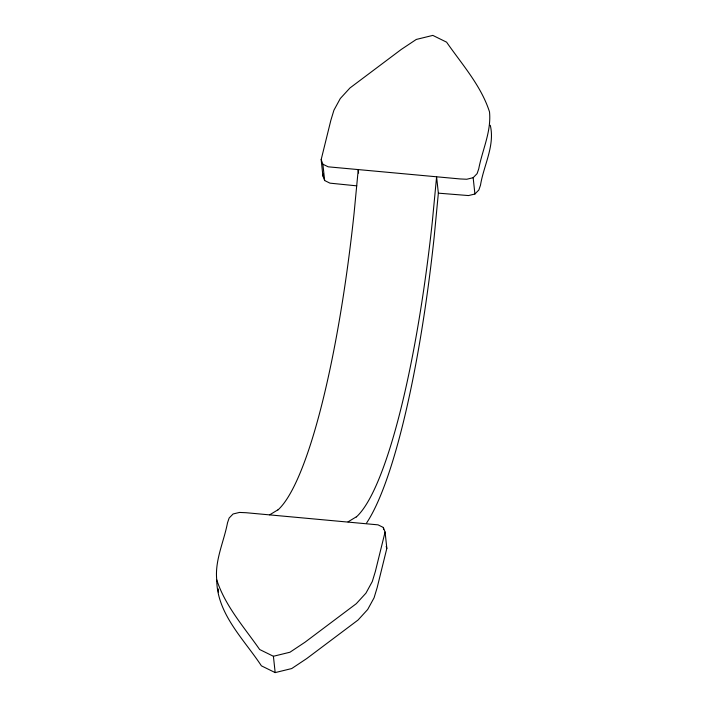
<?xml version="1.0" encoding="UTF-8"?>
<svg xmlns="http://www.w3.org/2000/svg" width="708" height="708" viewBox="0 0 708 708"><rect width="100%" height="100%" fill="white"/><g stroke="black" fill="none" stroke-linecap="round" stroke-linejoin="round"><path stroke-width="1.06" d="M432.438 220.409L436.597 176.841L438.358 193.16L434.199 236.738A340.902 61.525 -84.9 0 1 366.682 522.831M321.158 159.663L330.857 120.298L333.928 110.2L340.3 98.518L349.964 87.969L401.259 49.445L416.286 39.444L432.827 35.4L446.589 42.161C462.076 64.446 481.139 85.739 489.511 111.891C491.467 131.529 482.325 149.928 478.732 168.849L477.095 173.646L473.156 177.69L466.767 179.248L460.103 178.947L328.211 166.822L322.892 164.221L321.158 159.663L322.919 175.991L324.653 180.54L329.972 183.151L356.788 185.85M322.919 175.991L323.255 174.044M385.081 532.009L375.382 571.383L372.311 581.48L365.939 593.162L356.274 603.703L304.98 642.236L289.953 652.227L273.412 656.272L259.65 649.51C244.163 627.226 225.1 605.942 216.728 579.781C214.772 560.152 223.914 541.753 227.507 522.823L229.144 518.026L233.082 513.981L239.472 512.433L246.136 512.725L378.028 524.849L383.347 527.46L385.081 532.009L386.842 548.337L377.143 587.702L374.072 597.8L367.7 609.482L358.036 620.031L306.741 658.555L291.714 668.556L275.173 672.6L261.411 665.839C243.791 639.076 216.984 613.88 216.728 579.781M438.358 193.16L468.528 195.567L474.918 194.019L478.856 189.974L480.493 185.177C483.661 165.468 495.131 145.565 490.281 125.281M269.642 514.84L277.961 509.813M348.009 521.858L356.328 516.84M386.152 546.514L386.842 548.337M473.156 177.69L474.918 194.019M358.584 173.079L358.23 169.814L354.071 213.382A340.902 61.525 -84.9 0 1 277.952 509.946M383.347 527.46L383.586 529.637M322.892 164.221L324.653 180.54M273.412 656.272L275.173 672.6M218.365 588.95L218.418 592.012M432.455 220.427A340.902 61.525 -84.9 0 1 356.319 516.973"/></g></svg>
